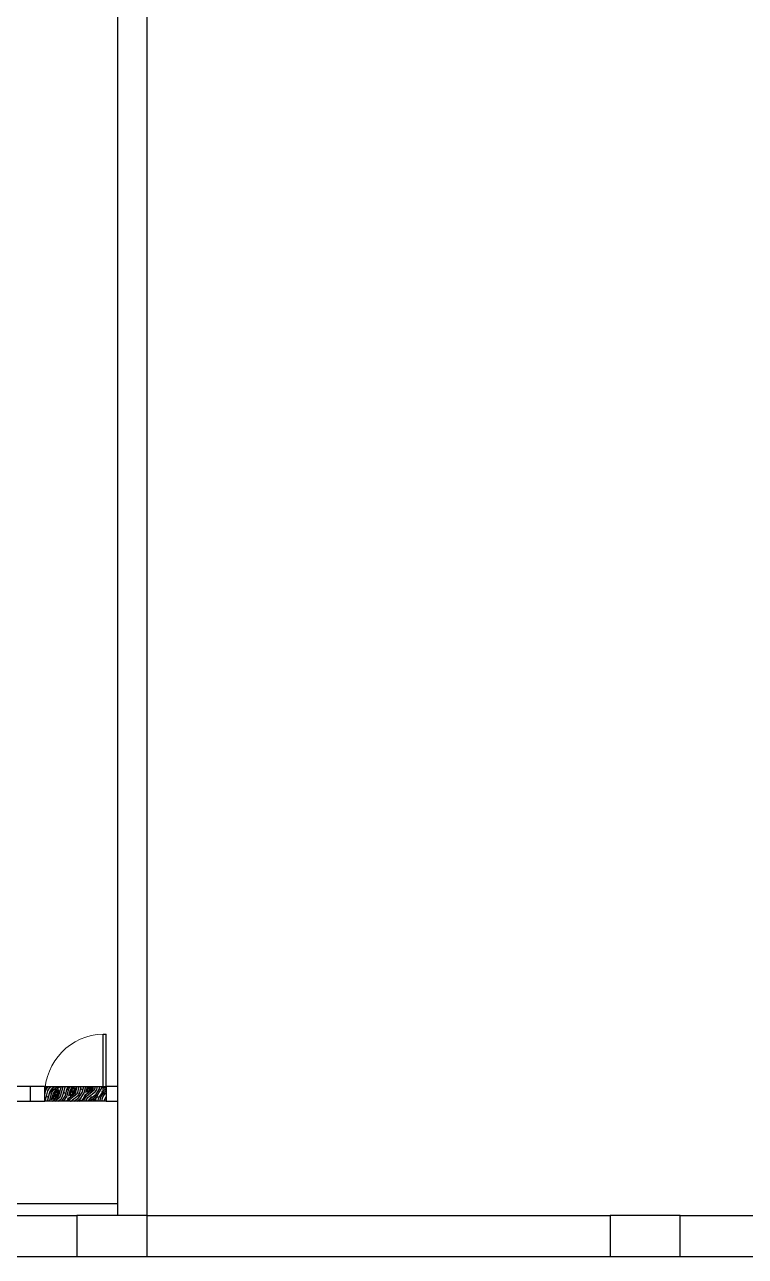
# Model space of a CAD drawing. Header units: metres. Extents: x -107920 to 223280, y -14950 to 38746.
# Drawn here: x -64435 to -52106, y -12950 to 8100 of the extents above; entities that cross this region are included whole.
import ezdxf

# ---------------------------------------------------------------- set-up
doc = ezdxf.new("R2010")
doc.units = ezdxf.units.M
for name, color, linetype in [('06A_结构柱', 4, 'Continuous'), ('07A_墙体', 4, 'Continuous'), ('07A_结构墙', 5, 'Continuous'), ('14A_离壁墙、装修线', 150, 'Continuous'), ('WALL', 5, 'Continuous'), ('ZX-过门石', 63, 'Continuous')]:
    doc.layers.add(name, color=color, linetype=linetype)

msp = doc.modelspace()

# ---------------------------------------------------------------- linework, layer by layer
for p, q in [((-63092, -9152), (-63040, -9152)), ((-63092, -10175), (-63092, -9152)), ((-63040, -10175), (-63040, -9152)), ((-63040, -10175), (-63092, -10175))]:
    msp.add_line(p, q)
at = {"lineweight": 13}
msp.add_ellipse((-63066, -10175), major_axis=(724, 724), ratio=1, start_param=0.811038, end_param=2.35619, dxfattribs=at)
at = {"layer": '06A_结构柱'}
for p, q in [((-64090, -10050), (-64340, -10050)), ((-64340, -10050), (-64340, -10300)), ((-64090, -10300), (-64090, -10050)), ((-62840, -10050), (-63040, -10050)), ((-63040, -10050), (-63040, -10300)), ((-62840, -10300), (-62840, -10050)), ((-64340, -10300), (-64090, -10300)), ((-63040, -10300), (-62840, -10300)), ((-62340, -12250), (-63540, -12250)), ((-63540, -12250), (-63540, -12950)), ((-62340, -12950), (-62340, -12250)), ((-53220, -12250), (-54420, -12250)), ((-54420, -12250), (-54420, -12950)), ((-53220, -12950), (-53220, -12250)), ((-63540, -12950), (-62340, -12950)), ((-54420, -12950), (-53220, -12950))]:
    msp.add_line(p, q, dxfattribs=at)
at = {"layer": '07A_墙体'}
for p, q in [((-64090, -10050), (-64990, -10050)), ((-64090, -10300), (-64090, -10050)), ((-62840, -10050), (-63040, -10050)), ((-63040, -10050), (-63040, -10300)), ((-65140, -10300), (-64090, -10300)), ((-63040, -10300), (-62840, -10300))]:
    msp.add_line(p, q, dxfattribs=at)
at = {"layer": '07A_结构墙'}
for p, q in [((-62840, -10150), (-62839, 8500)), ((-62340, -10150), (-62339, 8500)), ((-62840, -12250), (-62840, -10150)), ((-62340, -12250), (-62340, -10150))]:
    msp.add_line(p, q, dxfattribs=at)
at = {"layer": '14A_离壁墙、装修线'}
msp.add_line((-62840, -12051), (-69270, -12050), dxfattribs=at)
at = {"layer": 'WALL'}
for p, q in [((-71120, -12250), (-63540, -12250)), ((-62340, -12250), (-54420, -12250)), ((-53220, -12250), (-45350, -12250)), ((-70420, -12950), (-62840, -12950)), ((-62840, -12950), (-53820, -12950)), ((-53820, -12950), (-44750, -12950))]:
    msp.add_line(p, q, dxfattribs=at)
at = {"layer": 'ZX-过门石', "color": 251, "linetype": 'Continuous'}
for p, q in [((-64090, -10104), (-64055, -10050)), ((-64070, -10112), (-64030, -10050)), ((-64037, -10121), (-64003, -10067)), ((-64014, -10177), (-63933, -10053)), ((-64003, -10067), (-63982, -10050)), ((-64002, -10144), (-63967, -10090)), ((-63969, -10152), (-63935, -10099)), ((-63967, -10090), (-63917, -10050)), ((-63935, -10099), (-63874, -10050)), ((-63902, -10107), (-63831, -10050)), ((-63884, -10119), (-63858, -10098)), ((-63852, -10127), (-63858, -10098)), ((-63851, -10204), (-63817, -10074)), ((-63819, -10212), (-63776, -10050)), ((-63817, -10074), (-63802, -10050)), ((-63786, -10221), (-63744, -10058)), ((-63744, -10058), (-63739, -10050)), ((-63742, -10211), (-63708, -10082)), ((-63720, -10115), (-63678, -10050)), ((-63710, -10220), (-63676, -10090)), ((-63708, -10082), (-63688, -10050)), ((-63676, -10090), (-63650, -10050)), ((-63655, -10116), (-63612, -10050)), ((-63637, -10128), (-63591, -10057)), ((-63605, -10136), (-63582, -10101)), ((-63599, -10089), (-63573, -10068)), ((-63591, -10056), (-63583, -10050)), ((-63582, -10102), (-63573, -10069)), ((-63575, -10130), (-63558, -10065)), ((-63558, -10065), (-63562, -10050)), ((-63558, -10142), (-63534, -10050)), ((-63525, -10150), (-63499, -10050)), ((-63493, -10158), (-63465, -10050)), ((-63461, -10106), (-63450, -10088)), ((-63449, -10149), (-63423, -10050)), ((-63426, -10052), (-63425, -10050)), ((-63416, -10158), (-63388, -10050)), ((-63387, -10151), (-63361, -10054)), ((-63381, -10181), (-63276, -10097)), ((-63361, -10054), (-63359, -10050)), ((-63361, -10130), (-63344, -10066)), ((-63346, -10127), (-63293, -10085)), ((-63344, -10066), (-63334, -10050)), ((-63337, -10095), (-63311, -10074)), ((-63326, -10078), (-63319, -10050)), ((-63311, -10074), (-63296, -10050)), ((-63293, -10086), (-63282, -10068)), ((-63282, -10068), (-63277, -10050)), ((-63276, -10097), (-63264, -10079)), ((-63264, -10079), (-63257, -10050)), ((-63243, -10106), (-63232, -10088)), ((-63232, -10088), (-63222, -10050)), ((-63222, -10132), (-63199, -10096)), ((-63214, -10114), (-63202, -10097)), ((-63213, -10176), (-63155, -10087)), ((-63199, -10096), (-63187, -10050)), ((-63180, -10184), (-63123, -10095)), ((-63155, -10087), (-63146, -10050)), ((-63123, -10095), (-63111, -10050)), ((-63093, -10089), (-63083, -10050)), ((-63087, -10118), (-63040, -10081)), ((-63077, -10083), (-63065, -10065)), ((-63067, -10068), (-63062, -10050)), ((-63067, -10068), (-63052, -10065)), ((-63052, -10065), (-63040, -10055)), ((-64090, -10190), (-64070, -10112)), ((-64090, -10299), (-64080, -10283)), ((-64090, -10295), (-64083, -10284)), ((-64080, -10283), (-64037, -10121)), ((-64053, -10300), (-64036, -10274)), ((-64048, -10231), (-64037, -10213)), ((-64036, -10274), (-64002, -10144)), ((-64015, -10300), (-64003, -10282)), ((-64003, -10282), (-63969, -10152)), ((-63974, -10276), (-63948, -10179)), ((-63962, -10300), (-63863, -10222)), ((-63957, -10270), (-63945, -10252)), ((-63948, -10179), (-63902, -10107)), ((-63948, -10255), (-63931, -10190)), ((-63947, -10255), (-63933, -10252)), ((-63933, -10252), (-63880, -10210)), ((-63931, -10190), (-63884, -10119)), ((-63924, -10219), (-63898, -10198)), ((-63919, -10300), (-63830, -10230)), ((-63913, -10203), (-63905, -10170)), ((-63898, -10199), (-63875, -10163)), ((-63893, -10151), (-63866, -10130)), ((-63880, -10210), (-63869, -10192)), ((-63875, -10164), (-63867, -10131)), ((-63869, -10192), (-63852, -10127)), ((-63865, -10300), (-63809, -10256)), ((-63863, -10222), (-63851, -10204)), ((-63830, -10230), (-63819, -10212)), ((-63809, -10256), (-63786, -10221)), ((-63801, -10239), (-63789, -10221)), ((-63800, -10300), (-63742, -10211)), ((-63800, -10300), (-63800, -10300)), ((-63762, -10300), (-63710, -10220)), ((-63755, -10168), (-63743, -10150)), ((-63711, -10300), (-63674, -10243)), ((-63698, -10261), (-63687, -10243)), ((-63686, -10300), (-63668, -10272)), ((-63680, -10214), (-63655, -10116)), ((-63674, -10243), (-63569, -10159)), ((-63668, -10272), (-63537, -10168)), ((-63664, -10207), (-63652, -10190)), ((-63654, -10193), (-63637, -10128)), ((-63654, -10193), (-63639, -10190)), ((-63648, -10300), (-63647, -10299)), ((-63647, -10298), (-63516, -10194)), ((-63639, -10189), (-63587, -10148)), ((-63631, -10157), (-63605, -10136)), ((-63620, -10140), (-63611, -10108)), ((-63588, -10300), (-63577, -10284)), ((-63587, -10148), (-63575, -10130)), ((-63585, -10300), (-63506, -10238)), ((-63569, -10159), (-63558, -10142)), ((-63542, -10300), (-63474, -10246)), ((-63537, -10168), (-63525, -10150)), ((-63516, -10194), (-63493, -10158)), ((-63507, -10177), (-63496, -10159)), ((-63506, -10238), (-63449, -10149)), ((-63499, -10300), (-63468, -10276)), ((-63474, -10247), (-63416, -10158)), ((-63458, -10300), (-63381, -10181)), ((-63426, -10300), (-63421, -10281)), ((-63421, -10281), (-63374, -10210)), ((-63405, -10199), (-63393, -10181)), ((-63391, -10300), (-63388, -10290)), ((-63388, -10290), (-63353, -10236)), ((-63374, -10210), (-63243, -10105)), ((-63370, -10145), (-63359, -10127)), ((-63361, -10130), (-63346, -10127)), ((-63353, -10236), (-63222, -10132)), ((-63345, -10300), (-63318, -10259)), ((-63335, -10300), (-63283, -10221)), ((-63318, -10259), (-63213, -10176)), ((-63307, -10300), (-63285, -10268)), ((-63285, -10268), (-63180, -10184)), ((-63269, -10300), (-63253, -10276)), ((-63253, -10276), (-63174, -10213)), ((-63243, -10300), (-63235, -10288)), ((-63235, -10288), (-63209, -10267)), ((-63219, -10300), (-63217, -10299)), ((-63203, -10296), (-63209, -10267)), ((-63204, -10300), (-63203, -10296)), ((-63183, -10300), (-63168, -10243)), ((-63168, -10243), (-63087, -10119)), ((-63148, -10300), (-63127, -10219)), ((-63127, -10219), (-63081, -10148)), ((-63114, -10300), (-63095, -10227)), ((-63111, -10136), (-63100, -10119)), ((-63095, -10227), (-63060, -10174)), ((-63081, -10148), (-63040, -10115)), ((-63072, -10300), (-63059, -10251)), ((-63071, -10283), (-63040, -10236)), ((-63060, -10174), (-63040, -10158)), ((-63059, -10250), (-63040, -10221))]:
    msp.add_line(p, q, dxfattribs=at)
at = {"layer": 'ZX-过门石', "color": 251}
for p, q in [((-64090, -10050), (-63040, -10050)), ((-64090, -10300), (-64090, -10050)), ((-63040, -10050), (-63040, -10300)), ((-63040, -10300), (-64090, -10300))]:
    msp.add_line(p, q, dxfattribs=at)

doc.saveas('drawing.dxf')
